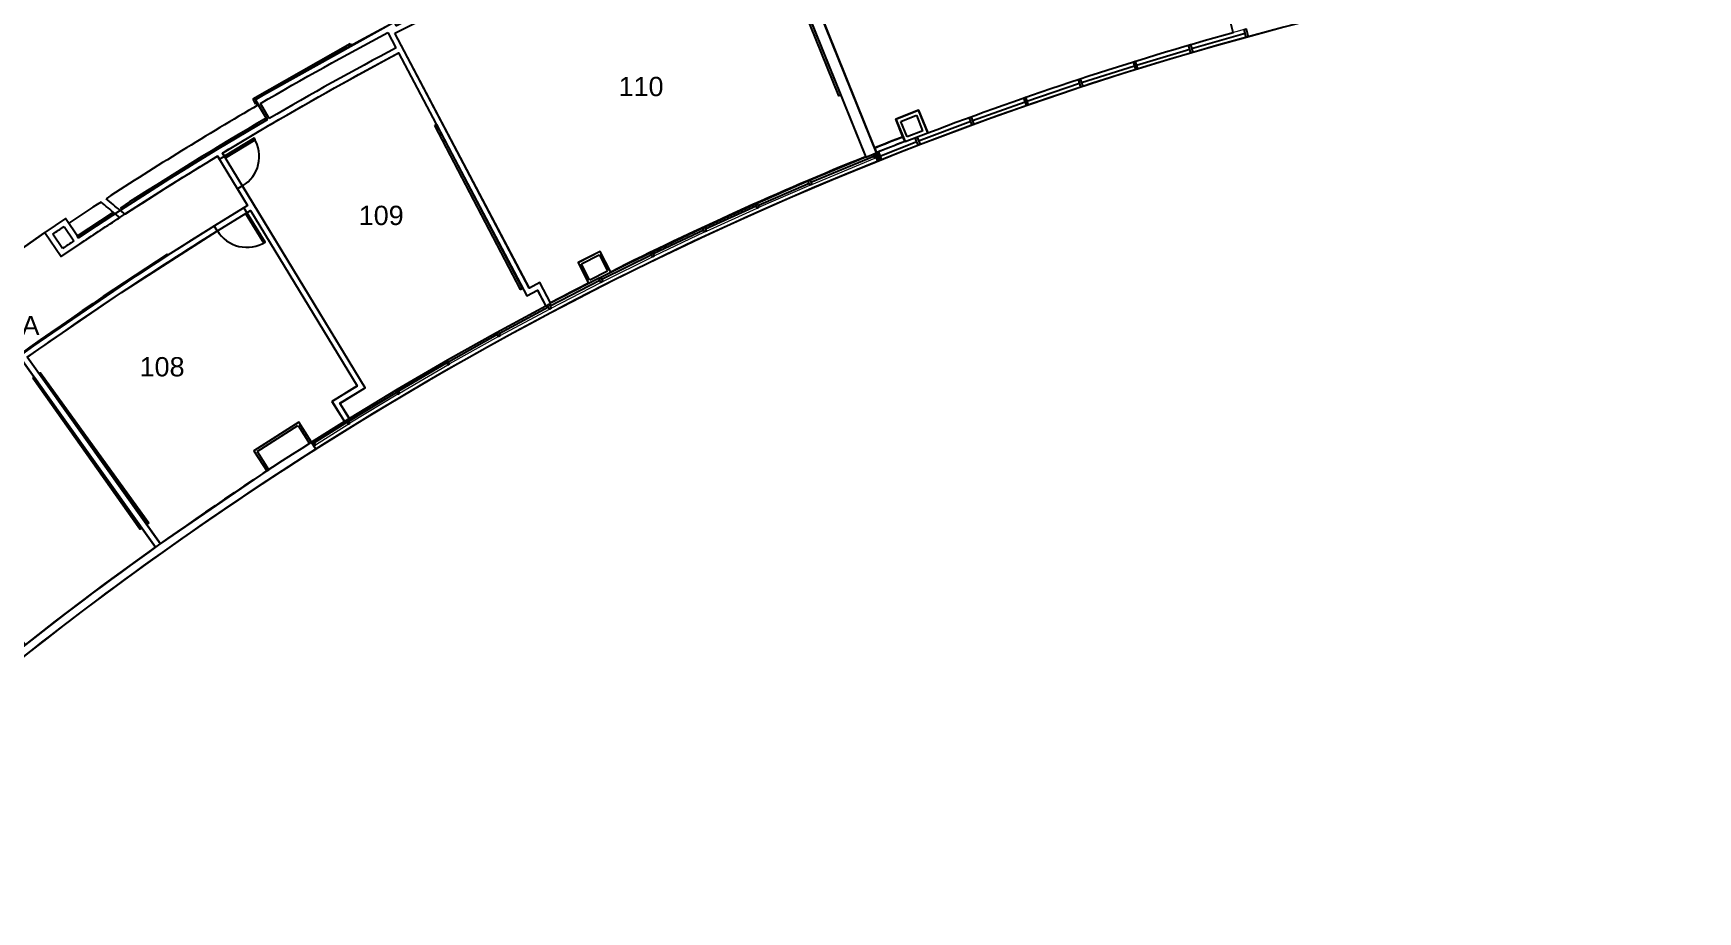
# Model space of a CAD drawing. Header units: inches. Extents: x -60 to 4824, y -1448 to 1233.
# Drawn here: x 955 to 2680, y -1448 to -537 of the extents above; entities that cross this region are included whole.
import ezdxf

# ---------------------------------------------------------------- set-up
doc = ezdxf.new("R2010")
doc.units = ezdxf.units.IN
doc.header["$LTSCALE"] = 96
doc.header["$MEASUREMENT"] = 0
for name, color, linetype, lineweight in [('A-Anno-Note', 3, 'Continuous', 25), ('A-FLOR-CASE', 3, 'Continuous', 25), ('A-WALL-INTR', 4, 'Continuous', 35)]:
    doc.layers.add(name, color=color, linetype=linetype, lineweight=lineweight)
for name, color, linetype in [('A-DOOR', 4, 'Continuous'), ('A-GLAZ', 3, 'Continuous'), ('A-WALL', 5, 'Continuous'), ('A-WALL-JAMB', 6, 'Continuous'), ('POLYGONS', 1, 'Continuous')]:
    doc.layers.add(name, color=color, linetype=linetype)
doc.styles.get("Standard").update_dxf_attribs({"font": 'arial.ttf'})

# ---------------------------------------------------------------- blocks, each defined once
blk = doc.blocks.new('*U261')
at = {"linetype": 'ByBlock', "lineweight": -2}
for p, q in [((52.6, 1.3), (-2.5, 1.3)), ((0, -1.2), (50.1, -1.2))]:
    blk.add_line(p, q, dxfattribs=at)
at = {"lineweight": -2}
for p, q in [((52.6, 1.3), (-2.5, 1.3)), ((0, -1.2), (50.1, -1.2))]:
    blk.add_line(p, q, dxfattribs=at)
blk = doc.blocks.new('*U262')
at = {"linetype": 'ByBlock', "lineweight": -2}
for p, q in [((23.5, 0), (1.3, 0)), ((23.5, -2.5), (23.5, 0)), ((-1.3, -2.5), (23.5, -2.5))]:
    blk.add_line(p, q, dxfattribs=at)
at = {"lineweight": -2}
for p, q in [((23.5, 0), (1.3, 0)), ((23.5, -2.5), (23.5, 0)), ((-1.3, -2.5), (23.5, -2.5))]:
    blk.add_line(p, q, dxfattribs=at)
blk = doc.blocks.new('*U263')
at = {"linetype": 'ByBlock', "lineweight": -2}
for p, q in [((19.5, 0), (2, 0)), ((-2.1, -4), (23.5, -4))]:
    blk.add_line(p, q, dxfattribs=at)
at = {"lineweight": -2}
for p, q in [((19.5, 0), (2, 0)), ((-2.1, -4), (23.5, -4))]:
    blk.add_line(p, q, dxfattribs=at)
blk = doc.blocks.new('*U264')
at = {"linetype": 'ByBlock', "lineweight": -2}
for p, q in [((21.22, 2), (-4, 2)), ((0, -2), (17.22, -2))]:
    blk.add_line(p, q, dxfattribs=at)
at = {"lineweight": -2}
for p, q in [((21.22, 2), (-4, 2)), ((0, -2), (17.22, -2))]:
    blk.add_line(p, q, dxfattribs=at)
blk = doc.blocks.new('*U321')
at = {"linetype": 'ByBlock', "lineweight": -2}
for p, q in [((0, 0), (0, -12.1)), ((327.5, 0), (0, 0)), ((0, -12.1), (322, -12.1)), ((327.5, -12.1), (327.5, 0)), ((327.5, -12.1), (327.5, -12.1))]:
    blk.add_line(p, q, dxfattribs=at)
at = {"lineweight": -2}
for p, q in [((0, 0), (0, -12.1)), ((327.5, 0), (0, 0)), ((0, -12.1), (322, -12.1)), ((327.5, -12.1), (327.5, 0)), ((327.5, -12.1), (327.5, -12.1))]:
    blk.add_line(p, q, dxfattribs=at)
blk = doc.blocks.new('*U332')
at = {"linetype": 'ByBlock', "lineweight": -2}
for p, q in [((213, 3), (0, 3)), ((239, 3), (219, 3)), ((239, -3), (239, 3)), ((275, 3), (275, -3)), ((279, 3), (275, 3)), ((-6, -3), (239, -3)), ((275, -3), (279, -3))]:
    blk.add_line(p, q, dxfattribs=at)
at = {"lineweight": -2}
for p, q in [((213, 3), (0, 3)), ((239, 3), (219, 3)), ((239, -3), (239, 3)), ((275, 3), (275, -3)), ((279, 3), (275, 3)), ((-6, -3), (239, -3)), ((275, -3), (279, -3))]:
    blk.add_line(p, q, dxfattribs=at)
blk = doc.blocks.new('*U333')
at = {"linetype": 'ByBlock', "lineweight": -2}
for p, q in [((279, 3), (-6, 3)), ((303, 3), (285, 3)), ((0, -3), (298.8, -3))]:
    blk.add_line(p, q, dxfattribs=at)
at = {"lineweight": -2}
for p, q in [((279, 3), (-6, 3)), ((303, 3), (285, 3)), ((0, -3), (298.8, -3))]:
    blk.add_line(p, q, dxfattribs=at)
blk = doc.blocks.new('*U335')
at = {"linetype": 'ByBlock', "lineweight": -2}
for p, q in [((237.5, 3), (0, 3)), ((237.5, -3), (237.5, 3)), ((0, -3), (237.5, -3))]:
    blk.add_line(p, q, dxfattribs=at)
at = {"lineweight": -2}
for p, q in [((237.5, 3), (0, 3)), ((237.5, -3), (237.5, 3)), ((0, -3), (237.5, -3))]:
    blk.add_line(p, q, dxfattribs=at)
blk = doc.blocks.new('*U337')
at = {"linetype": 'ByBlock', "lineweight": -2}
for p, q in [((0, 0), (0, -2.5)), ((22, 0), (0, 0)), ((0, -2.5), (24.5, -2.5))]:
    blk.add_line(p, q, dxfattribs=at)
at = {"lineweight": -2}
for p, q in [((0, 0), (0, -2.5)), ((22, 0), (0, 0)), ((0, -2.5), (24.5, -2.5))]:
    blk.add_line(p, q, dxfattribs=at)
blk = doc.blocks.new('*U341')
at = {"linetype": 'ByBlock', "lineweight": -2}
for p, q in [((522.2, 30), (521.4, 35.9)), ((557, 41), (557.9, 35.1)), ((565.3, 36.2), (564.4, 42.1)), ((7.5, -6), (7.5, 0)), ((43.5, 0.2), (43.5, -5.8))]:
    blk.add_line(p, q, dxfattribs=at)
at = {"lineweight": -2}
for p, q in [((522.2, 30), (521.4, 35.9)), ((557, 41), (557.9, 35.1)), ((565.3, 36.2), (564.4, 42.1)), ((7.5, -6), (7.5, 0)), ((43.5, 0.2), (43.5, -5.8))]:
    blk.add_line(p, q, dxfattribs=at)
at = {"linetype": 'ByBlock', "lineweight": -2, "extrusion": (0, 0, -1)}
for start, end in [(262.1219, 265.6883), (261.467, 261.5797), (269.8878, 269.9548), (265.7787, 269.3455)]:
    blk.add_arc((0, 3804), 3804, start, end, dxfattribs=at)
at = {"lineweight": -2, "extrusion": (0, 0, -1)}
for start, end in [(262.1219, 265.6883), (261.467, 261.5797), (269.8878, 269.9548), (265.7787, 269.3455)]:
    blk.add_arc((0, 3804), 3804, start, end, dxfattribs=at)
at = {"linetype": 'ByBlock', "lineweight": -2}
for start, end in [(278.4199, 278.533), (274.2665, 277.8785), (270.654, 274.2665), (270.0451, 270.1127)]:
    blk.add_arc((0, 3804), 3810, start, end, dxfattribs=at)
at = {"lineweight": -2}
for start, end in [(278.4199, 278.533), (274.2665, 277.8785), (270.654, 274.2665), (270.0451, 270.1127)]:
    blk.add_arc((0, 3804), 3810, start, end, dxfattribs=at)
blk = doc.blocks.new('*U396')
at = {"linetype": 'ByBlock', "lineweight": -2}
for p, q in [((-3.3, 0), (-1.4, -6)), ((69.7, 0.6), (66.7, 0.6))]:
    blk.add_line(p, q, dxfattribs=at)
at = {"lineweight": -2}
for p, q in [((-3.3, 0), (-1.4, -6)), ((69.7, 0.6), (66.7, 0.6))]:
    blk.add_line(p, q, dxfattribs=at)
at = {"linetype": 'ByBlock', "lineweight": -2, "extrusion": (0, 0, -1)}
for centre, radius, start, end in [((0.9, 1775.8), 1775.8, 269.9703, 270.0779), ((0, 3870), 3870, 269.3079, 270), ((0, 3870), 3870, 269.0118, 269.3079)]:
    blk.add_arc(centre, radius, start, end, dxfattribs=at)
at = {"lineweight": -2, "extrusion": (0, 0, -1)}
for centre, radius, start, end in [((0.9, 1775.8), 1775.8, 269.9703, 270.0779), ((0, 3870), 3870, 269.3079, 270), ((0, 3870), 3870, 269.0118, 269.3079)]:
    blk.add_arc(centre, radius, start, end, dxfattribs=at)
at = {"linetype": 'ByBlock', "lineweight": -2}
for centre, radius, start, end in [((-0.6, 497.8), 503.8, 269.9073, 270.0713), ((0, 3870), 3876, 270, 270.6483), ((0, 3870), 3876, 270.737, 270.9439)]:
    blk.add_arc(centre, radius, start, end, dxfattribs=at)
at = {"lineweight": -2}
for centre, radius, start, end in [((-0.6, 497.8), 503.8, 269.9073, 270.0713), ((0, 3870), 3876, 270, 270.6483), ((0, 3870), 3876, 270.737, 270.9439)]:
    blk.add_arc(centre, radius, start, end, dxfattribs=at)
blk = doc.blocks.new('*U401')
at = {"linetype": 'ByBlock', "lineweight": -2}
for p, q in [((30, 3), (0, 3)), ((6, -3), (24, -3))]:
    blk.add_line(p, q, dxfattribs=at)
at = {"lineweight": -2}
for p, q in [((30, 3), (0, 3)), ((6, -3), (24, -3))]:
    blk.add_line(p, q, dxfattribs=at)
blk = doc.blocks.new('*U406')
at = {"linetype": 'ByBlock', "lineweight": -2}
for p, q in [((-3, 0), (0, 0)), ((20, 0.1), (23, 0.1))]:
    blk.add_line(p, q, dxfattribs=at)
at = {"lineweight": -2}
for p, q in [((-3, 0), (0, 0)), ((20, 0.1), (23, 0.1))]:
    blk.add_line(p, q, dxfattribs=at)
at = {"linetype": 'ByBlock', "lineweight": -2}
blk.add_arc((0, 3898.8), 3898.8, 270, 270.2939, dxfattribs=at)
at = {"lineweight": -2}
blk.add_arc((0, 3898.8), 3898.8, 270, 270.2939, dxfattribs=at)
at = {"linetype": 'ByBlock', "lineweight": -2, "extrusion": (0, 0, -1)}
blk.add_arc((0, 3898.8), 3892.8, 269.7503, 269.9563, dxfattribs=at)
at = {"lineweight": -2, "extrusion": (0, 0, -1)}
blk.add_arc((0, 3898.8), 3892.8, 269.7503, 269.9563, dxfattribs=at)
blk = doc.blocks.new('*U407')
at = {"linetype": 'ByBlock', "lineweight": -2}
blk.add_line((334.7, 14.5), (332.3, 20.3), dxfattribs=at)
at = {"lineweight": -2}
blk.add_line((334.7, 14.5), (332.3, 20.3), dxfattribs=at)
at = {"linetype": 'ByBlock', "lineweight": -2, "extrusion": (0, 0, -1)}
for start, end in [(265.0879, 266.7573), (265.075, 265.0879), (267.7104, 269.9552), (266.8462, 267.7104)]:
    blk.add_arc((0, 3876.6), 3870.6, start, end, dxfattribs=at)
at = {"lineweight": -2, "extrusion": (0, 0, -1)}
for start, end in [(265.0879, 266.7573), (265.075, 265.0879), (267.7104, 269.9552), (266.8462, 267.7104)]:
    blk.add_arc((0, 3876.6), 3870.6, start, end, dxfattribs=at)
at = {"linetype": 'ByBlock', "lineweight": -2}
for start, end in [(270.0443, 272.2711), (272.3081, 273.1983), (273.1983, 274.9121), (274.9121, 274.9524)]:
    blk.add_arc((0, 3876.6), 3876.6, start, end, dxfattribs=at)
at = {"lineweight": -2}
for start, end in [(270.0443, 272.2711), (272.3081, 273.1983), (273.1983, 274.9121), (274.9121, 274.9524)]:
    blk.add_arc((0, 3876.6), 3876.6, start, end, dxfattribs=at)
blk = doc.blocks.new('*U451')
at = {"linetype": 'ByBlock', "lineweight": -2}
for p, q in [((24, 3), (6, 3)), ((6, -3), (30, -3))]:
    blk.add_line(p, q, dxfattribs=at)
at = {"lineweight": -2}
for p, q in [((24, 3), (6, 3)), ((6, -3), (30, -3))]:
    blk.add_line(p, q, dxfattribs=at)
blk = doc.blocks.new('*U454')
at = {"linetype": 'ByBlock', "lineweight": -2}
for p, q in [((23.1, 1.2), (-2.5, 1.2)), ((0, -1.3), (20.6, -1.3))]:
    blk.add_line(p, q, dxfattribs=at)
at = {"lineweight": -2}
for p, q in [((23.1, 1.2), (-2.5, 1.2)), ((0, -1.3), (20.6, -1.3))]:
    blk.add_line(p, q, dxfattribs=at)
blk = doc.blocks.new('*U455')
at = {"linetype": 'ByBlock', "lineweight": -2}
for p, q in [((20.3, 0), (1.3, 0)), ((-1.2, -2.5), (22.8, -2.5))]:
    blk.add_line(p, q, dxfattribs=at)
at = {"lineweight": -2}
for p, q in [((20.3, 0), (1.3, 0)), ((-1.2, -2.5), (22.8, -2.5))]:
    blk.add_line(p, q, dxfattribs=at)
blk = doc.blocks.new('*U461')
at = {"linetype": 'ByBlock', "lineweight": -2}
for p, q in [((-2, -4), (23.1, -4)), ((19.2, 0), (2, 0))]:
    blk.add_line(p, q, dxfattribs=at)
at = {"lineweight": -2}
for p, q in [((-2, -4), (23.1, -4)), ((19.2, 0), (2, 0))]:
    blk.add_line(p, q, dxfattribs=at)
blk = doc.blocks.new('*U482')
at = {"linetype": 'ByBlock', "lineweight": -2}
for p, q in [((0, 5), (0, 0)), ((31.6, 0.1), (31.6, 5.1))]:
    blk.add_line(p, q, dxfattribs=at)
at = {"lineweight": -2}
for p, q in [((0, 5), (0, 0)), ((31.6, 0.1), (31.6, 5.1))]:
    blk.add_line(p, q, dxfattribs=at)
at = {"linetype": 'ByBlock', "lineweight": -2, "extrusion": (0, 0, -1)}
blk.add_arc((0, 3572), 3567, 269.4929, 270, dxfattribs=at)
at = {"lineweight": -2, "extrusion": (0, 0, -1)}
blk.add_arc((0, 3572), 3567, 269.4929, 270, dxfattribs=at)
at = {"linetype": 'ByBlock', "lineweight": -2}
blk.add_arc((0, 3572), 3572, 270, 270.5071, dxfattribs=at)
at = {"lineweight": -2}
blk.add_arc((0, 3572), 3572, 270, 270.5071, dxfattribs=at)
blk = doc.blocks.new('*U486')
at = {"linetype": 'ByBlock', "lineweight": -2}
for p, q in [((24, 1.2), (0, 1.2)), ((0, -1.3), (18, -1.3))]:
    blk.add_line(p, q, dxfattribs=at)
at = {"lineweight": -2}
for p, q in [((24, 1.2), (0, 1.2)), ((0, -1.3), (18, -1.3))]:
    blk.add_line(p, q, dxfattribs=at)
blk = doc.blocks.new('*U26')
at = {"linetype": 'ByBlock', "lineweight": -2}
for p, q in [((20.7, 1.2), (0, 1.2)), ((-2.5, -1.2), (23.2, -1.2))]:
    blk.add_line(p, q, dxfattribs=at)
at = {"lineweight": -2}
for p, q in [((20.7, 1.2), (0, 1.2)), ((-2.5, -1.2), (23.2, -1.2))]:
    blk.add_line(p, q, dxfattribs=at)
blk = doc.blocks.new('*U43')
at = {"linetype": 'ByBlock', "lineweight": -2}
for p, q in [((764.5, 83.1), (761.6, 82.5)), ((0, 0), (0, -8.5))]:
    blk.add_line(p, q, dxfattribs=at)
at = {"lineweight": -2}
for p, q in [((764.5, 83.1), (761.6, 82.5)), ((0, 0), (0, -8.5))]:
    blk.add_line(p, q, dxfattribs=at)
at = {"linetype": 'ByBlock', "lineweight": -2, "extrusion": (0, 0, -1)}
blk.add_arc((0, 3558), 3558, 257.6407, 270, dxfattribs=at)
at = {"lineweight": -2, "extrusion": (0, 0, -1)}
blk.add_arc((0, 3558), 3558, 257.6407, 270, dxfattribs=at)
at = {"linetype": 'ByBlock', "lineweight": -2}
blk.add_arc((0, 3558), 3566.5, 270, 282.3105, dxfattribs=at)
at = {"lineweight": -2}
blk.add_arc((0, 3558), 3566.5, 270, 282.3105, dxfattribs=at)
blk = doc.blocks.new('*U44')
at = {"linetype": 'ByBlock', "lineweight": -2}
for p, q in [((0, 3), (0, -3)), ((24.5, 3), (0, 3)), ((0, -3), (18.5, -3))]:
    blk.add_line(p, q, dxfattribs=at)
at = {"lineweight": -2}
for p, q in [((0, 3), (0, -3)), ((24.5, 3), (0, 3)), ((0, -3), (18.5, -3))]:
    blk.add_line(p, q, dxfattribs=at)
blk = doc.blocks.new('*U45')
at = {"linetype": 'ByBlock', "lineweight": -2}
for p, q in [((27.6, 0), (-3, 0)), ((3, -6), (33.6, -6))]:
    blk.add_line(p, q, dxfattribs=at)
at = {"lineweight": -2}
for p, q in [((27.6, 0), (-3, 0)), ((3, -6), (33.6, -6))]:
    blk.add_line(p, q, dxfattribs=at)
blk = doc.blocks.new('*U46')
at = {"linetype": 'ByBlock', "lineweight": -2}
for p, q in [((0, 3), (0, -3)), ((18.5, 3), (0, 3)), ((0, -3), (24.5, -3))]:
    blk.add_line(p, q, dxfattribs=at)
at = {"lineweight": -2}
for p, q in [((0, 3), (0, -3)), ((18.5, 3), (0, 3)), ((0, -3), (24.5, -3))]:
    blk.add_line(p, q, dxfattribs=at)
blk = doc.blocks.new('*U47')
at = {"linetype": 'ByBlock', "lineweight": -2}
for p, q in [((-3, 0), (9.3, 0)), ((15.3, 6), (3, 6))]:
    blk.add_line(p, q, dxfattribs=at)
at = {"lineweight": -2}
for p, q in [((-3, 0), (9.3, 0)), ((15.3, 6), (3, 6))]:
    blk.add_line(p, q, dxfattribs=at)
blk = doc.blocks.new('*U53')
at = {"linetype": 'ByBlock', "lineweight": -2}
for p, q in [((17.2, 2), (0, 2)), ((-4, -2), (21.3, -2))]:
    blk.add_line(p, q, dxfattribs=at)
at = {"lineweight": -2}
for p, q in [((17.2, 2), (0, 2)), ((-4, -2), (21.3, -2))]:
    blk.add_line(p, q, dxfattribs=at)
blk = doc.blocks.new('*U54')
at = {"linetype": 'ByBlock', "lineweight": -2}
for p, q in [((20.3, 0), (1.3, 0)), ((-1.3, -2.5), (22.7, -2.5))]:
    blk.add_line(p, q, dxfattribs=at)
at = {"lineweight": -2}
for p, q in [((20.3, 0), (1.3, 0)), ((-1.3, -2.5), (22.7, -2.5))]:
    blk.add_line(p, q, dxfattribs=at)
blk = doc.blocks.new('*U82')
at = {"linetype": 'ByBlock', "lineweight": -2}
for p, q in [((0, -1.8), (0, -6)), ((163.9, -2.6), (165.1, -2.5))]:
    blk.add_line(p, q, dxfattribs=at)
at = {"lineweight": -2}
for p, q in [((0, -1.8), (0, -6)), ((163.9, -2.6), (165.1, -2.5))]:
    blk.add_line(p, q, dxfattribs=at)
at = {"linetype": 'ByBlock', "lineweight": -2, "extrusion": (0, 0, -1)}
blk.add_arc((0, 3894), 3894, 267.61, 269.8383, dxfattribs=at)
at = {"lineweight": -2, "extrusion": (0, 0, -1)}
blk.add_arc((0, 3894), 3894, 267.61, 269.8383, dxfattribs=at)
at = {"linetype": 'ByBlock', "lineweight": -2}
blk.add_arc((0, 3894), 3900, 270, 272.4084, dxfattribs=at)
at = {"lineweight": -2}
blk.add_arc((0, 3894), 3900, 270, 272.4084, dxfattribs=at)

msp = doc.modelspace()

# ---------------------------------------------------------------- linework, layer by layer
at = {"layer": 'A-DOOR', "linetype": 'ByBlock', "lineweight": -2}
for points in [[(1152.8, -664.6), (1153.7, -666.1), (1184.5, -647.4), (1183.6, -645.9)], [(1176, -723), (1174.5, -723.9), (1193.4, -754.6), (1194.9, -753.7)]]:
    msp.add_lwpolyline(points, close=True, dxfattribs=at)
for centre, start, end in [((1152.8, -664.6), 301.2278, 31.2278), ((1176, -723), 211.6111, 301.6111)]:
    msp.add_arc(centre, 36, start, end, dxfattribs=at)
at = {"layer": 'A-FLOR-CASE'}
for points in [[(1717.9, -423.8), (1719.7, -423.1), (1791.6, -601.1), (1789.7, -601.9)], [(1370.9, -632.5), (1372.5, -631.6), (1461.4, -801.8), (1459.6, -802.7)], [(954, -894.9), (955.6, -893.7), (1066.7, -1050.4), (1065, -1051.5)], [(1074.3, -1044.9), (1072.7, -1046.1), (960.5, -890.2), (962.1, -889.1)]]:
    msp.add_lwpolyline(points, close=True, dxfattribs=at)
msp.add_lwpolyline([(1205.5, -594), (1205.5, -594)], dxfattribs=at)
for centre, radius, start, end in [((3177.2, -4010.3), 3938.5, 120.3406, 123.0367), ((3177.2, -4010.3), 3938.5, 123.1282, 123.711), ((265.3, -1639), 1198.3, 49.7704, 50.6729), ((265.3, -1639), 1204.3, 49.6845, 50.5824)]:
    msp.add_arc(centre, radius, start, end, dxfattribs=at)
at = {"layer": 'A-GLAZ', "linetype": 'ByBlock', "lineweight": -2}
msp.add_line((1435.7, -849.6), (1385, -878.1), dxfattribs=at)
at = {"layer": 'A-GLAZ', "linetype": 'ByBlock', "lineweight": 18}
msp.add_line((1436.8, -851.6), (1386.1, -880), dxfattribs=at)
for points in [[(2209.9, -532.9), (2154.2, -548.7)], [(2259.5, -528.4), (2214.1, -540.6)], [(2096.9, -565.9), (2152.3, -549.2)], [(2212.1, -541.1), (2156.6, -556.8)], [(2039.9, -584.2), (2095, -566.5)], [(2154.7, -557.4), (2099.4, -574.1)], [(1983.2, -603.4), (2038, -584.8)], [(2097.5, -574.7), (2042.5, -592.2)], [(2040.6, -592.9), (1986, -611.4)], [(1926.8, -623.5), (1981.3, -604)], [(1984.1, -612), (1929.7, -631.5)], [(1870.8, -644.6), (1924.9, -624.2)], [(1927.8, -632.2), (1873.8, -652.5)], [(1868.9, -645.3), (1830.7, -660.3)], [(1833.8, -668.2), (1872, -653.2)], [(1828.8, -661.1), (1759.8, -689.5)], [(1761.6, -693.7), (1826.8, -666.7)], [(1758, -690.3), (1704.9, -713.4)], [(1706.8, -717.5), (1759.7, -694.5)], [(1703.1, -714.2), (1650.4, -738.2)], [(1652.3, -742.3), (1704.9, -718.3)], [(1648.6, -739), (1596.4, -763.9)], [(1598.3, -767.9), (1650.5, -743.1)], [(1594.6, -764.8), (1542.8, -790.5)], [(1544.8, -794.5), (1596.5, -768.8)], [(1541, -791.4), (1489.3, -818.1)], [(1491.4, -822.1), (1543, -795.4)], [(1487.5, -819.1), (1436.3, -846.7)], [(1438.5, -850.6), (1489.6, -823)], [(1434.6, -847.6), (1383.9, -876.1)], [(1382.2, -877.1), (1331.9, -906.4)], [(1334.2, -910.3), (1384.4, -881)], [(1280.5, -937.6), (1330.2, -907.4)], [(1332.5, -911.3), (1282.8, -941.4)], [(1278.8, -938.6), (1244.6, -960)], [(1247, -963.8), (1281.1, -942.5)]]:
    msp.add_lwpolyline(points, dxfattribs=at)
at = {"layer": 'A-GLAZ', "linetype": 'ByBlock', "lineweight": -2}
for points in [[(2155.4, -552.7), (2211, -537)], [(2098.2, -570), (2153.5, -553.3)], [(2041.2, -588.2), (2096.2, -570.6)], [(1984.6, -607.4), (2039.3, -588.8)], [(1928.3, -627.5), (1982.7, -608)], [(1872.3, -648.5), (1926.4, -628.2)], [(1832.2, -664.3), (1870.4, -649.3)], [(1760.7, -691.6), (1825.9, -664.6)], [(1705.8, -715.5), (1758.9, -692.4)], [(1704, -716.3), (1651.4, -740.2)], [(1649.6, -741.1), (1597.4, -765.9)], [(1595.6, -766.8), (1543.8, -792.5)], [(1542, -793.4), (1490.4, -820.1)], [(1488.6, -821.1), (1437.4, -848.6)], [(1383.3, -879), (1333.1, -908.3)], [(1281.7, -939.5), (1331.3, -909.4)], [(1280, -940.5), (1245.8, -961.9)]]:
    msp.add_lwpolyline(points, dxfattribs=at)
at = {"layer": 'A-GLAZ'}
msp.add_arc((3154.6, -3972), 3558, 87.0644, 122.412, dxfattribs=at)
at = {"layer": 'A-WALL'}
for p, q in [((1283, -548.1), (1182, -605.3)), ((1182, -605.3), (1184.9, -610.5)), ((1186.7, -609.5), (1184.9, -610.5))]:
    msp.add_line(p, q, dxfattribs=at)
msp.add_lwpolyline([(1196.8, -626.8), (1195.8, -625, 0.010082), (1045.1, -717.9), (1046.2, -719.6)], format="xyb", dxfattribs=at)
for radius, start, end in [(3567.1, 112.0166, 116.6774), (3811, 122.7411, 129.1059), (3567.1, 117.0894, 117.802)]:
    msp.add_arc((3154.6, -3972), radius, start, end, dxfattribs=at)
at = {"layer": 'A-WALL-INTR'}
msp.add_line((1284, -549.9), (1283, -548.1), dxfattribs=at)
msp.add_lwpolyline([(1001.5, -749), (1000.4, -747.4), (1036.5, -723.5), (1037.6, -725.2)], dxfattribs=at)
msp.add_arc((537.4, -1311.5), 778.6, 44.3529, 44.428, dxfattribs=at)
at = {"layer": 'A-WALL-JAMB', "linetype": 'ByBlock', "lineweight": -2}
for points in [[(2209.9, -532.9), (2211.8, -532.4), (2214.1, -540.6), (2212.1, -541.1)], [(2152.3, -549.2), (2154.2, -548.7), (2156.6, -556.8), (2154.7, -557.4)], [(2095, -566.5), (2096.9, -565.9), (2099.4, -574.1), (2097.5, -574.7)], [(2038, -584.8), (2039.9, -584.2), (2042.5, -592.2), (2040.6, -592.9)], [(1981.3, -604), (1983.2, -603.4), (1986, -611.4), (1984.1, -612)], [(1924.9, -624.2), (1926.8, -623.5), (1929.7, -631.5), (1927.8, -632.2)], [(1868.9, -645.3), (1870.8, -644.6), (1873.8, -652.5), (1872, -653.2)], [(1825.1, -662.6), (1827, -661.8), (1828.6, -666), (1826.8, -666.7)], [(1826.9, -661.8), (1828.8, -661.1), (1832, -669), (1830.1, -669.7)], [(1828.8, -661.1), (1830.7, -660.3), (1833.8, -668.2), (1832, -669)], [(1758, -690.3), (1759.8, -689.5), (1761.6, -693.7), (1759.7, -694.5)], [(1703.1, -714.2), (1704.9, -713.4), (1706.8, -717.5), (1704.9, -718.3)], [(1648.6, -739), (1650.4, -738.2), (1652.3, -742.3), (1650.5, -743.1)], [(1594.6, -764.8), (1596.4, -763.9), (1598.3, -767.9), (1596.5, -768.8)], [(1541, -791.4), (1542.8, -790.5), (1544.8, -794.5), (1543, -795.4)], [(1487.5, -819.1), (1489.3, -818.1), (1491.4, -822.1), (1489.6, -823)], [(1434.6, -847.6), (1436.3, -846.7), (1438.5, -850.6), (1436.8, -851.6)], [(1383.9, -876.1), (1382.2, -877.1), (1384.4, -881), (1386.1, -880)], [(1331.9, -906.4), (1330.2, -907.4), (1332.5, -911.3), (1334.2, -910.3)], [(1280.5, -937.6), (1278.8, -938.6), (1281.1, -942.5), (1282.8, -941.4)], [(1244.6, -960), (1242.9, -961.1), (1245.3, -964.9), (1247, -963.8)]]:
    msp.add_lwpolyline(points, close=True, dxfattribs=at)
at = {"layer": 'POLYGONS', "elevation": 0}
msp.add_lwpolyline([(551, 0), (1284, 0), (1284, -463.2), (1326.8, -441), (1364, -512.7), (1331, -529.4), (1329, -525.6), (1184.7, -606), (1196.8, -626.8), (1145.1, -657.6), (1095.7, -688), (1044.5, -720.7), (1019.8, -736.9), (1001.5, -749), (988, -729.1), (966.4, -743.7), (855.9, -821.4)], dxfattribs=at)
msp.add_lwpolyline([(2179.3, -207.8, 0.033077), (1708.3, -362.4), (1826.7, -656, -0.005145), (1856.1, -644.3), (1848.8, -626.1), (1872.2, -616.7), (1881.8, -640.4, -0.023571), (2198.5, -536.1), (2192.1, -511.3), (2216.5, -505), (2221.5, -524, -0.009294), (2258.1, -514.8)], format="xyb", close=True, dxfattribs=at)
for points in [[(1329.3, -537), (1416.5, -492.7), (1425.7, -511.1), (1464.5, -491.4), (1453.5, -469.2), (1556.3, -421.1), (1658, -377.1), (1695, -361.9), (1817.6, -665.6), (1759.8, -689.5), (1704.9, -713.4), (1648.6, -739), (1596.4, -763.9), (1553.1, -784.7), (1542.2, -763.3), (1519.4, -774.9), (1530.2, -796.3), (1490.8, -816.6), (1479.6, -795.5), (1468.8, -801.3)], [(1150.8, -661.2), (1200.9, -631.3), (1266.8, -593.7), (1333.3, -557.3), (1466.3, -809.4), (1477.1, -803.6), (1485.8, -820), (1434.6, -847.6), (1383.9, -876.1), (1331.9, -906.4), (1282.2, -936.5), (1272.4, -920.8), (1298.5, -904.8)], [(719.4, -1040.5), (681.7, -995.1), (731.7, -954.3), (782.2, -914.3), (769.5, -897.1), (817.4, -860.5), (830.1, -877.9), (873, -846.1), (855.9, -821.4), (966.4, -743.7), (983.3, -768.5), (1044.2, -728.1), (1049.7, -724.4), (1097.6, -693.9), (1145.6, -664.3), (1176.7, -715.6), (1142.2, -736.8), (1094.1, -767.2), (1093.4, -766.5), (918.6, -885.9), (750.7, -1014.7)], [(948.3, -873.1), (1045.8, -806), (1145.4, -741.9), (1179.8, -720.7), (1290.3, -902.8), (1264.2, -918.8), (1277.1, -939.7), (1242.9, -961.1), (1229.8, -940.4), (1183.3, -970.2), (1196.7, -991), (1086.2, -1066.5)], [(943.4, -876.6), (883.2, -920.6), (837.4, -955.2), (755.2, -1020.2), (723.9, -1045.9), (875.8, -1228.4), (929.7, -1184.5), (914.3, -1165.5), (931.5, -1151.9), (946.5, -1171.2), (977.7, -1146.9), (1028.8, -1108.2), (1081.3, -1070)]]:
    msp.add_lwpolyline(points, close=True, dxfattribs=at)
at = {"layer": 'POLYGONS'}
msp.add_lwpolyline([(3565.1, -437.8, 0.228247), (646.6, -1448.2)], format="xyb", dxfattribs=at)

# ---------------------------------------------------------------- block references
at = {"layer": 'A-WALL'}
for name, p, rotation in [('*U321', (1817.6, -665.6), 111.9685329277028), ('*U82', (1331.8, -530.9), 207.9103736518646), ('*U333', (1466.1, -802.7), 117.8072370263516), ('*U407', (1333.2, -550.6), 208.0293189491604), ('*U486', (1197.9, -626.1), 120.2798069076817), ('*U264', (1853.3, -626.5), 22.03517138768937), ('*U263', (1877.3, -639.9), 112.0351713876893), ('*U461', (1853.3, -626.5), 292.0351713876894), ('*U53', (1861.3, -646.1), 21.08199894374273), ('*U482', (1856.1, -644.3), 201.3152840137338), ('*U332', (1292.8, -901.3), 121.2277544564683), ('*U341', (1182.4, -719.2), 211.2277560206475), ('*U396', (1041.4, -729.9), 213.0961017494305), ('*U406', (985.5, -730.8), 213.7904802261598), ('*U401', (985.8, -766.8), 124.1178258896894), ('*U451', (1002.4, -755.6), 124.1178258896894), ('*U454', (1522.1, -774.9), 26.85361536168493), ('*U455', (1522.1, -774.9), 296.8371495184088), ('*U54', (1550.3, -784.7), 116.9300953294745), ('*U26', (1531.9, -794.1), 26.85361536168493), ('*U47', (1477, -796.9), 207.9244871491296), ('*U46', (1488.4, -818.6), 117.8502373812092), ('*U335', (945.9, -874.9), 305.4942601779215), ('*U45', (1266.7, -917.3), 31.4694372162403), ('*U44', (1279.6, -938.1), 121.7159638316963), ('*U261', (1186.1, -969.9), 32.65243311288857), ('*U337', (1240.8, -962.4), 122.4120710236796), ('*U43', (1247.5, -968.3), 212.4120337373722), ('*U262', (1186.1, -969.9), 302.6536893244389)]:
    msp.add_blockref(name, p, dxfattribs=dict(at, rotation=rotation))

# ---------------------------------------------------------------- texts
at = {"layer": 'A-Anno-Note', "char_height": 20, "attachment_point": 1}
for s, insert in [('{\\fArial|b0|i0|c0|p34;110}', (1561.3, -582.2)), ('{\\fArial|b0|i0|c0|p34;109}', (1291.9, -715.9)), ('{\\fArial|b0|i0|c0|p34;C101A}', (875.6, -830.1)), ('{\\fArial|b0|i0|c0|p34;108}', (1064.7, -872.9))]:
    msp.add_mtext(s, dxfattribs=dict(at, insert=insert))

doc.saveas('drawing.dxf')
